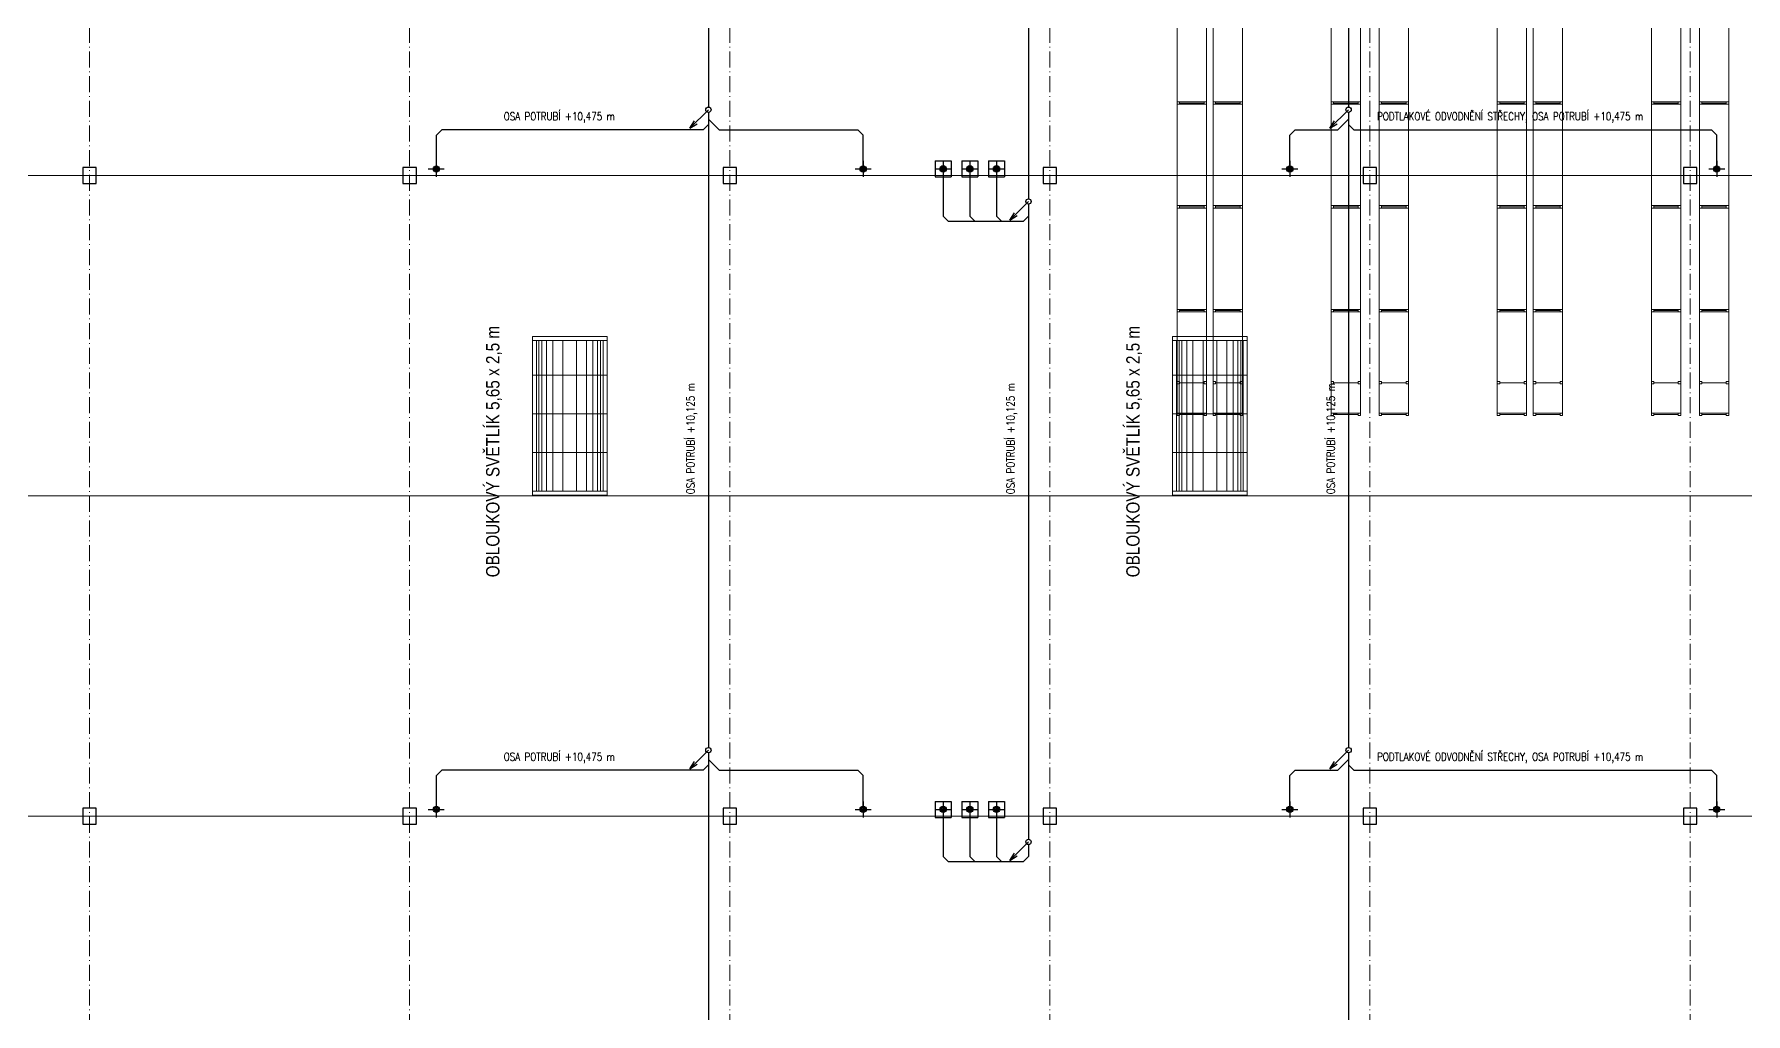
# Model space of a CAD drawing. Header units: millimetres. Extents: x 325046 to 1268204, y 1875583 to 2761998.
# Drawn here: x 800004 to 864169, y 1948828 to 1985536 of the extents above; entities that cross this region are included whole.
import ezdxf

# ---------------------------------------------------------------- set-up
doc = ezdxf.new("R2010")
doc.units = ezdxf.units.MM
doc.header["$LTSCALE"] = 100
for name, pattern in [('ACAD_ISO10W100', [18.5, 12, -3, 0.5, -3]), ('CONTINOUS', [0]), ('SO02_F11anp01$0${ Leader Line}', [0]), ('ČÁRKOVANÁ', [19.05, 12.7, -6.35])]:
    doc.linetypes.add(name, pattern=pattern)
for name, color, linetype, lineweight in [('A_KCE.tence', 7, 'Continuous', 13), ('Objekty - osy', 5, 'ACAD_ISO10W100', 20), ('OBVODOVÝ PLÁŠŤ', 2, 'Continuous', 9), ('TENKÉ', 9, 'Continuous', 9)]:
    doc.layers.add(name, color=color, linetype=linetype, lineweight=lineweight)
for name, color, linetype, lineweight, true_color in [('Korabek-bezp_vtoky_text', 7, 'CONTINOUS', 0, 0x6b50af), ('Korabek-bezp_vtoky_trasy', 7, 'CONTINOUS', 30, 0x9d626f), ('Korabek-text', 7, 'Continuous', 0, 0x7a7a7a), ('Korabek-trasy', 7, 'Continuous', 30, 0x7478c3), ('Korabek-vpuste', 7, 'Continuous', 30, 0x6f7ceb), ('TECH - regaly', 7, 'Continuous', 9, 0xa98b7e)]:
    doc.layers.add(name, color=color, linetype=linetype, lineweight=lineweight, true_color=true_color)
doc.layers.add('POPIS', color=7, linetype='Continuous')
doc.layers.add('ŽB- SLOUPY', color=3, linetype='Continuous')
doc.styles.add('ARIAL NARROW', font='ARIALN.TTF')
doc.styles.add('ROMANS', font='romans.shx', dxfattribs={"width": 0.8})

# ---------------------------------------------------------------- blocks, each defined once
blk = doc.blocks.new('Regal_21poli')
at = {"layer": 'TECH - regaly', "color": 5}
for p, q in [((1133658, 2557578), (1133658, 2557668)), ((1133658, 2557668), (1133748, 2557668)), ((1133748, 2557668), (1133748, 2557578)), ((1134668, 2557578), (1134668, 2557668)), ((1134668, 2557668), (1134758, 2557668)), ((1134758, 2557668), (1134758, 2557578)), ((1133748, 2557578), (1133658, 2557578)), ((1133748, 2557623), (1134668, 2557623)), ((1134758, 2557578), (1134668, 2557578)), ((1133658, 2553688), (1133658, 2553778)), ((1133658, 2553778), (1133748, 2553778)), ((1133748, 2553688), (1133658, 2553688)), ((1133748, 2553778), (1133748, 2553688)), ((1133748, 2553733), (1134668, 2553733)), ((1134668, 2553688), (1134668, 2553778)), ((1134668, 2553778), (1134758, 2553778)), ((1134758, 2553688), (1134668, 2553688)), ((1134758, 2553778), (1134758, 2553688)), ((1133658, 2549798), (1133658, 2549888)), ((1133658, 2549888), (1133748, 2549888)), ((1133748, 2549798), (1133658, 2549798)), ((1133748, 2549888), (1133748, 2549798)), ((1133748, 2549843), (1134668, 2549843)), ((1134668, 2549798), (1134668, 2549888)), ((1134668, 2549888), (1134758, 2549888)), ((1134758, 2549798), (1134668, 2549798)), ((1134758, 2549888), (1134758, 2549798)), ((1133658, 2545908), (1133658, 2545998)), ((1133658, 2545998), (1133748, 2545998)), ((1133748, 2545908), (1133658, 2545908)), ((1133748, 2545998), (1133748, 2545908)), ((1133748, 2545953), (1134668, 2545953)), ((1134668, 2545908), (1134668, 2545998)), ((1134668, 2545998), (1134758, 2545998)), ((1134758, 2545908), (1134668, 2545908)), ((1134758, 2545998), (1134758, 2545908)), ((1133658, 2542018), (1133658, 2542108)), ((1133658, 2542108), (1133748, 2542108)), ((1133748, 2542018), (1133658, 2542018)), ((1133748, 2542108), (1133748, 2542018)), ((1133748, 2542063), (1134668, 2542063)), ((1134668, 2542018), (1134668, 2542108)), ((1134668, 2542108), (1134758, 2542108)), ((1134758, 2542018), (1134668, 2542018)), ((1134758, 2542108), (1134758, 2542018)), ((1133658, 2538128), (1133658, 2538218)), ((1133658, 2538218), (1133748, 2538218)), ((1133748, 2538128), (1133658, 2538128)), ((1133748, 2538218), (1133748, 2538128)), ((1133748, 2538173), (1134668, 2538173)), ((1134668, 2538128), (1134668, 2538218)), ((1134668, 2538218), (1134758, 2538218)), ((1134758, 2538128), (1134668, 2538128)), ((1134758, 2538218), (1134758, 2538128)), ((1133658, 2534238), (1133658, 2534328)), ((1133658, 2534328), (1133748, 2534328)), ((1133748, 2534238), (1133658, 2534238)), ((1133748, 2534328), (1133748, 2534238)), ((1133748, 2534283), (1134668, 2534283)), ((1134668, 2534238), (1134668, 2534328)), ((1134668, 2534328), (1134758, 2534328)), ((1134758, 2534238), (1134668, 2534238)), ((1134758, 2534328), (1134758, 2534238)), ((1133658, 2530348), (1133658, 2530438)), ((1133658, 2530438), (1133748, 2530438)), ((1133748, 2530348), (1133658, 2530348)), ((1133748, 2530438), (1133748, 2530348)), ((1133748, 2530393), (1134668, 2530393)), ((1134668, 2530348), (1134668, 2530438)), ((1134668, 2530438), (1134758, 2530438)), ((1134758, 2530348), (1134668, 2530348)), ((1134758, 2530438), (1134758, 2530348)), ((1133658, 2526458), (1133658, 2526548)), ((1133658, 2526548), (1133748, 2526548)), ((1133748, 2526458), (1133658, 2526458)), ((1133748, 2526548), (1133748, 2526458)), ((1133748, 2526503), (1134668, 2526503)), ((1134668, 2526458), (1134668, 2526548)), ((1134668, 2526548), (1134758, 2526548)), ((1134758, 2526458), (1134668, 2526458)), ((1134758, 2526548), (1134758, 2526458)), ((1133658, 2522568), (1133658, 2522658)), ((1133658, 2522658), (1133748, 2522658)), ((1133748, 2522568), (1133658, 2522568)), ((1133748, 2522658), (1133748, 2522568)), ((1133748, 2522613), (1134668, 2522613)), ((1134668, 2522568), (1134668, 2522658)), ((1134668, 2522658), (1134758, 2522658)), ((1134758, 2522568), (1134668, 2522568)), ((1134758, 2522658), (1134758, 2522568)), ((1133658, 2518678), (1133658, 2518768)), ((1133658, 2518768), (1133748, 2518768)), ((1133748, 2518678), (1133658, 2518678)), ((1133748, 2518768), (1133748, 2518678)), ((1133748, 2518723), (1134668, 2518723)), ((1134668, 2518678), (1134668, 2518768)), ((1134668, 2518768), (1134758, 2518768)), ((1134758, 2518678), (1134668, 2518678)), ((1134758, 2518768), (1134758, 2518678)), ((1133658, 2514788), (1133658, 2514878)), ((1133658, 2514878), (1133748, 2514878)), ((1133748, 2514788), (1133658, 2514788)), ((1133748, 2514878), (1133748, 2514788)), ((1133748, 2514833), (1134668, 2514833)), ((1134668, 2514788), (1134668, 2514878)), ((1134668, 2514878), (1134758, 2514878)), ((1134758, 2514788), (1134668, 2514788)), ((1134758, 2514878), (1134758, 2514788)), ((1133658, 2510898), (1133658, 2510988)), ((1133658, 2510988), (1133748, 2510988)), ((1133748, 2510898), (1133658, 2510898)), ((1133748, 2510988), (1133748, 2510898)), ((1133748, 2510943), (1134668, 2510943)), ((1134668, 2510898), (1134668, 2510988)), ((1134668, 2510988), (1134758, 2510988)), ((1134758, 2510898), (1134668, 2510898)), ((1134758, 2510988), (1134758, 2510898)), ((1133658, 2507008), (1133658, 2507098)), ((1133658, 2507098), (1133748, 2507098)), ((1133748, 2507008), (1133658, 2507008)), ((1133748, 2507098), (1133748, 2507008)), ((1133748, 2507053), (1134668, 2507053)), ((1134668, 2507008), (1134668, 2507098)), ((1134668, 2507098), (1134758, 2507098)), ((1134758, 2507008), (1134668, 2507008)), ((1134758, 2507098), (1134758, 2507008)), ((1133658, 2503118), (1133658, 2503208)), ((1133658, 2503208), (1133748, 2503208)), ((1133748, 2503118), (1133658, 2503118)), ((1133748, 2503208), (1133748, 2503118)), ((1133748, 2503163), (1134668, 2503163)), ((1134668, 2503118), (1134668, 2503208)), ((1134668, 2503208), (1134758, 2503208)), ((1134758, 2503118), (1134668, 2503118)), ((1134758, 2503208), (1134758, 2503118)), ((1133658, 2499228), (1133658, 2499318)), ((1133658, 2499318), (1133748, 2499318)), ((1133748, 2499318), (1133748, 2499228)), ((1133748, 2499273), (1134668, 2499273)), ((1134668, 2499228), (1134668, 2499318)), ((1134668, 2499318), (1134758, 2499318)), ((1134758, 2499318), (1134758, 2499228)), ((1133748, 2499228), (1133658, 2499228)), ((1134758, 2499228), (1134668, 2499228)), ((1133658, 2495338), (1133658, 2495428)), ((1133658, 2495428), (1133748, 2495428)), ((1133748, 2495428), (1133748, 2495338)), ((1134668, 2495338), (1134668, 2495428)), ((1134668, 2495428), (1134758, 2495428)), ((1134758, 2495428), (1134758, 2495338)), ((1133748, 2495338), (1133658, 2495338)), ((1133748, 2495383), (1134668, 2495383)), ((1134758, 2495338), (1134668, 2495338)), ((1133658, 2491448), (1133658, 2491538)), ((1133658, 2491538), (1133748, 2491538)), ((1133748, 2491448), (1133658, 2491448)), ((1133748, 2491538), (1133748, 2491448)), ((1133748, 2491493), (1134668, 2491493)), ((1134668, 2491448), (1134668, 2491538)), ((1134668, 2491538), (1134758, 2491538)), ((1134758, 2491448), (1134668, 2491448)), ((1134758, 2491538), (1134758, 2491448)), ((1133658, 2487558), (1133658, 2487648)), ((1133658, 2487648), (1133748, 2487648)), ((1133748, 2487558), (1133658, 2487558)), ((1133748, 2487648), (1133748, 2487558)), ((1133748, 2487603), (1134668, 2487603)), ((1134668, 2487558), (1134668, 2487648)), ((1134668, 2487648), (1134758, 2487648)), ((1134758, 2487558), (1134668, 2487558)), ((1134758, 2487648), (1134758, 2487558)), ((1133658, 2483668), (1133658, 2483758)), ((1133658, 2483758), (1133748, 2483758)), ((1133748, 2483668), (1133658, 2483668)), ((1133748, 2483758), (1133748, 2483668)), ((1133748, 2483713), (1134668, 2483713)), ((1134668, 2483668), (1134668, 2483758)), ((1134668, 2483758), (1134758, 2483758)), ((1134758, 2483668), (1134668, 2483668)), ((1134758, 2483758), (1134758, 2483668)), ((1133658, 2479778), (1133658, 2479868)), ((1133658, 2479868), (1133748, 2479868)), ((1133748, 2479778), (1133658, 2479778)), ((1133748, 2479868), (1133748, 2479778)), ((1133748, 2479823), (1134668, 2479823)), ((1134668, 2479778), (1134668, 2479868)), ((1134668, 2479868), (1134758, 2479868)), ((1134758, 2479778), (1134668, 2479778)), ((1134758, 2479868), (1134758, 2479778)), ((1133658, 2475888), (1133658, 2475978)), ((1133658, 2475978), (1133748, 2475978)), ((1133748, 2475888), (1133658, 2475888)), ((1133748, 2475978), (1133748, 2475888)), ((1133748, 2475933), (1134668, 2475933)), ((1134668, 2475888), (1134668, 2475978)), ((1134668, 2475978), (1134758, 2475978)), ((1134758, 2475888), (1134668, 2475888)), ((1134758, 2475978), (1134758, 2475888))]:
    blk.add_line(p, q, dxfattribs=at)
at = {"layer": 'TECH - regaly'}
for points in [[(1133658, 2557578), (1134758, 2557578), (1134758, 2553778), (1133658, 2553778)], [(1133658, 2553688), (1134758, 2553688), (1134758, 2549888), (1133658, 2549888)], [(1133658, 2549798), (1134758, 2549798), (1134758, 2545998), (1133658, 2545998)], [(1133658, 2545908), (1134758, 2545908), (1134758, 2542108), (1133658, 2542108)], [(1133658, 2542018), (1134758, 2542018), (1134758, 2538218), (1133658, 2538218)], [(1133658, 2538128), (1134758, 2538128), (1134758, 2534328), (1133658, 2534328)], [(1133658, 2534238), (1134758, 2534238), (1134758, 2530438), (1133658, 2530438)], [(1133658, 2530348), (1134758, 2530348), (1134758, 2526548), (1133658, 2526548)], [(1133658, 2526458), (1134758, 2526458), (1134758, 2522658), (1133658, 2522658)], [(1133658, 2522568), (1134758, 2522568), (1134758, 2518768), (1133658, 2518768)], [(1133658, 2518678), (1134758, 2518678), (1134758, 2514878), (1133658, 2514878)], [(1133658, 2514788), (1134758, 2514788), (1134758, 2510988), (1133658, 2510988)], [(1133658, 2510898), (1134758, 2510898), (1134758, 2507098), (1133658, 2507098)], [(1133658, 2507008), (1134758, 2507008), (1134758, 2503208), (1133658, 2503208)], [(1133658, 2503118), (1134758, 2503118), (1134758, 2499318), (1133658, 2499318)], [(1133658, 2499228), (1134758, 2499228), (1134758, 2495428), (1133658, 2495428)], [(1133658, 2495338), (1134758, 2495338), (1134758, 2491538), (1133658, 2491538)], [(1133658, 2491448), (1134758, 2491448), (1134758, 2487648), (1133658, 2487648)], [(1133658, 2487558), (1134758, 2487558), (1134758, 2483758), (1133658, 2483758)], [(1133658, 2483668), (1134758, 2483668), (1134758, 2479868), (1133658, 2479868)], [(1133658, 2479778), (1134758, 2479778), (1134758, 2475978), (1133658, 2475978)]]:
    blk.add_lwpolyline(points, close=True, dxfattribs=at)
blk = doc.blocks.new('vpust_tučně')
at = {"layer": 'Korabek-vpuste'}
for p, q in [((52.896, 90.921), (53.396, 90.921)), ((53.146, 90.671), (53.146, 91.171))]:
    blk.add_line(p, q, dxfattribs=at)
for radius in [0.1, 0.075, 0.05]:
    blk.add_circle((53.146, 90.921), radius, dxfattribs=at)
blk = doc.blocks.new('vtok')
at = {"layer": 'Korabek-bezp_vtoky_trasy', "linetype": 'ByBlock'}
for p, q in [((300, 300), (-300, 300)), ((-300, 300), (-300, -300)), ((300, 0), (-300, 0)), ((0, 300), (0, -300)), ((300, 300), (300, -300)), ((300, -300), (-300, -300))]:
    blk.add_line(p, q, dxfattribs=at)
for radius in [120, 90, 60]:
    blk.add_circle((0, 0), radius, dxfattribs=at)
blk = doc.blocks.new('A$C73023567')
at = {"layer": 'Korabek-bezp_vtoky_trasy'}
for p, q in [((131475, 124395.3), (131475, 99975.1)), ((128275, 101095.6), (128275, 99325.9)), ((129275, 101095.6), (129275, 99325.9)), ((130275, 101095.6), (130275, 99325.9)), ((131475.2, 99875.1), (130777.9, 99177.8)), ((131475, 99775.1), (131475, 75975.1)), ((128475.3, 99125.6), (128275, 99325.9)), ((131274.7, 99125.6), (128475.3, 99125.6)), ((129475.3, 99125.6), (129275, 99325.9)), ((130475.3, 99125.6), (130275, 99325.9)), ((130777.9, 99177.8), (130948.6, 99452.4)), ((130777.9, 99177.8), (131052.5, 99348.5)), ((131274.7, 99125.6), (131475, 99325.9)), ((128275, 77095.6), (128275, 75325.9)), ((129275, 77095.6), (129275, 75325.9)), ((130275, 77095.6), (130275, 75325.9)), ((131475.2, 75875.1), (130777.9, 75177.8)), ((131475, 75775.1), (131475, 75325.9)), ((128475.3, 75125.6), (128275, 75325.9)), ((131274.7, 75125.6), (128475.3, 75125.6)), ((129475.3, 75125.6), (129275, 75325.9)), ((130475.3, 75125.6), (130275, 75325.9)), ((130777.9, 75177.8), (130948.6, 75452.4)), ((130777.9, 75177.8), (131052.5, 75348.5)), ((131274.7, 75125.6), (131475, 75325.9))]:
    blk.add_line(p, q, dxfattribs=at)
for centre in [(131475.2, 99875.1), (131475.2, 75875.1)]:
    blk.add_circle(centre, 100, dxfattribs=at)
at = {"layer": 'Korabek-trasy'}
for p, q in [((119475, 122275.6), (119475, 103415.6)), ((143475, 122275.6), (143475, 103415.6)), ((119475, 103315.6), (118777.7, 102618.2)), ((143475, 103315.6), (142777.7, 102618.2)), ((118777.7, 102618.2), (118948.4, 102892.8)), ((118777.7, 102618.2), (119052.3, 102788.9)), ((119475, 102765.9), (119274.7, 102565.6)), ((119475, 103215.6), (119475, 79415.6)), ((119475, 102966.2), (119875.7, 102565.6)), ((142777.7, 102618.2), (142948.4, 102892.8)), ((142777.7, 102618.2), (143052.3, 102788.9)), ((143475, 102966.2), (143074.3, 102565.6)), ((143475, 103215.6), (143475, 79415.6)), ((143475, 102765.9), (143675.3, 102565.6)), ((109475.3, 102565.6), (109275, 102365.2)), ((109275, 101095.6), (109275, 102365.2)), ((119274.7, 102565.6), (109475.3, 102565.6)), ((119875.7, 102565.6), (125074.7, 102565.6)), ((125074.7, 102565.6), (125275, 102365.2)), ((125275, 101095.6), (125275, 102365.2)), ((141475.3, 102565.6), (141275, 102365.2)), ((141275, 101095.6), (141275, 102365.2)), ((141475.3, 102565.6), (143074.3, 102565.6)), ((143675.3, 102565.6), (157074.7, 102565.6)), ((157074.7, 102565.6), (157275, 102365.2)), ((157275, 101095.6), (157275, 102365.2)), ((119475, 79315.6), (118777.7, 78618.2)), ((119475, 79215.6), (119475, 55415.6)), ((119475, 78966.2), (119875.7, 78565.6)), ((143475, 79315.6), (142777.7, 78618.2)), ((143475, 78966.2), (143074.3, 78565.6)), ((143475, 79215.6), (143475, 55415.6)), ((109475.3, 78565.6), (109275, 78365.2)), ((109275, 77095.6), (109275, 78365.2)), ((119274.7, 78565.6), (109475.3, 78565.6)), ((118777.7, 78618.2), (118948.4, 78892.8)), ((118777.7, 78618.2), (119052.3, 78788.9)), ((119475, 78765.9), (119274.7, 78565.6)), ((119875.7, 78565.6), (125074.7, 78565.6)), ((125074.7, 78565.6), (125275, 78365.2)), ((125275, 77095.6), (125275, 78365.2)), ((141475.3, 78565.6), (141275, 78365.2)), ((141275, 77095.6), (141275, 78365.2)), ((141475.3, 78565.6), (143074.3, 78565.6)), ((142777.7, 78618.2), (142948.4, 78892.8)), ((142777.7, 78618.2), (143052.3, 78788.9)), ((143475, 78765.9), (143675.3, 78565.6)), ((143675.3, 78565.6), (157074.7, 78565.6)), ((157074.7, 78565.6), (157275, 78365.2)), ((157275, 77095.6), (157275, 78365.2))]:
    blk.add_line(p, q, dxfattribs=at)
for centre in [(119475, 103315.6), (143475, 103315.6), (119475, 79315.6), (143475, 79315.6)]:
    blk.add_circle(centre, 100, dxfattribs=at)
at = {"layer": 'Korabek-bezp_vtoky_trasy', "rotation": 89.99999999130051}
for p in [(128275, 101095.6), (129275, 101095.6), (130275, 101095.6), (128275, 77095.6), (129275, 77095.6), (130275, 77095.6)]:
    blk.add_blockref('vtok', p, dxfattribs=at)
at = {"layer": 'Korabek-vpuste', "xscale": 1200, "yscale": 1200, "zscale": 1200, "rotation": 269.9999999927888}
for p in [(169.4, 164870.4), (16169.4, 164870.4), (32169.4, 164870.4), (48169.4, 164870.4), (169.4, 140870.4), (16169.4, 140870.4), (32169.4, 140870.4), (48169.4, 140870.4)]:
    blk.add_blockref('vpust_tučně', p, dxfattribs=at)
at = {"layer": 'Korabek-bezp_vtoky_text', "insert": (131044.8, 88901.8), "char_height": 300, "width": 28411.347, "attachment_point": 7, "rotation": 90, "style": 'ROMANS'}
blk.add_mtext('OSA POTRUBÍ +10,125 m', dxfattribs=at)
at = {"layer": 'Korabek-text', "char_height": 300, "width": 28411.347, "attachment_point": 7, "style": 'ROMANS'}
for s, insert, rotation in [('OSA POTRUBÍ +10,475 m', (111799.6, 102827), 0), ('PODTLAKOVÉ ODVODNĚNÍ STŘECHY, OSA POTRUBÍ +10,475 m', (144542.9, 102827), 0), ('OSA POTRUBÍ +10,125 m', (119048.2, 88901.8), 90), ('OSA POTRUBÍ +10,125 m', (143048.2, 88901.8), 90), ('OSA POTRUBÍ +10,475 m', (111799.6, 78827), 0), ('PODTLAKOVÉ ODVODNĚNÍ STŘECHY, OSA POTRUBÍ +10,475 m', (144542.9, 78827), 0)]:
    blk.add_mtext(s, dxfattribs=dict(at, insert=insert, rotation=rotation))
blk = doc.blocks.new('A$C731641DB')
at = {"layer": 'TENKÉ'}
for p, q in [((0, 5800), (2800, 5800)), ((0, 4500), (2800, 4500)), ((0, 3050), (2800, 3050)), ((0, 1600), (2800, 1600)), ((0, 150), (2800, 150))]:
    blk.add_line(p, q, dxfattribs=at)
at = {"layer": 'TENKÉ', "color": 8}
for p, q in [((243, 150), (243, 5800)), ((353, 150), (353, 5800)), ((532, 150), (532, 5800)), ((767, 150), (767, 5800)), ((1143, 150), (1143, 5800)), ((1657, 150), (1657, 5800)), ((2033, 150), (2033, 5800)), ((2268, 150), (2268, 5800)), ((2447, 150), (2447, 5800)), ((2557, 150), (2557, 5800))]:
    blk.add_line(p, q, dxfattribs=at)
at = {"layer": 'TENKÉ'}
blk.add_lwpolyline([(0, 0), (2800, 0), (2800, 5950), (0, 5950)], close=True, dxfattribs=at)
at = {"layer": 'TENKÉ', "linetype": 'ČÁRKOVANÁ', "ltscale": 20}
blk.add_lwpolyline([(150, 150), (2650, 150), (2650, 5800), (150, 5800)], close=True, dxfattribs=at)

msp = doc.modelspace()

# ---------------------------------------------------------------- linework, layer by layer
at = {"layer": 'A_KCE.tence'}
msp.add_line((705803.7, 1968237.8), (1078353.7, 1968237.8), dxfattribs=at)
at = {"layer": 'Objekty - osy', "ltscale": 0.5}
for points in [[(802078.7, 2005237.8), (802078.7, 1883237.8)], [(814078.7, 2005237.8), (814078.7, 1883237.8)], [(826078.7, 2005237.8), (826078.7, 1883237.8)], [(838078.7, 2005237.8), (838078.7, 1883237.8)], [(850078.7, 2005237.8), (850078.7, 1883237.8)], [(862078.7, 2005237.8), (862078.7, 1883237.8)], [(705078.7, 1980237.8), (1079078.7, 1980237.8)], [(705078.7, 1956237.8), (1079078.7, 1956237.8)]]:
    msp.add_lwpolyline(points, dxfattribs=at)
at = {"layer": 'OBVODOVÝ PLÁŠŤ', "ltscale": 100}
for p, q in [((705803.7, 1980237.8), (1078353.7, 1980237.8)), ((705803.7, 1956237.8), (1018328.7, 1956237.8))]:
    msp.add_line(p, q, dxfattribs=at)
at = {"layer": 'TECH - regaly', "color": 5}
for p, q in [((842853.7, 1972522.7), (842853.7, 1972432.7)), ((842943.7, 1972522.7), (842853.7, 1972522.7)), ((842943.7, 1972432.7), (842943.7, 1972522.7)), ((842943.7, 1972477.7), (843863.7, 1972477.7)), ((843863.7, 1972522.7), (843863.7, 1972432.7)), ((843953.7, 1972522.7), (843863.7, 1972522.7)), ((843953.7, 1972432.7), (843953.7, 1972522.7)), ((844203.7, 1972522.7), (844203.7, 1972432.7)), ((844293.7, 1972522.7), (844203.7, 1972522.7)), ((844293.7, 1972432.7), (844293.7, 1972522.7)), ((844293.7, 1972477.7), (845213.7, 1972477.7)), ((845213.7, 1972522.7), (845213.7, 1972432.7)), ((845303.7, 1972522.7), (845213.7, 1972522.7)), ((845303.7, 1972432.7), (845303.7, 1972522.7)), ((848628.7, 1972522.7), (848628.7, 1972432.7)), ((848718.7, 1972522.7), (848628.7, 1972522.7)), ((848718.7, 1972432.7), (848718.7, 1972522.7)), ((848718.7, 1972477.7), (849638.7, 1972477.7)), ((849638.7, 1972522.7), (849638.7, 1972432.7)), ((849728.7, 1972522.7), (849638.7, 1972522.7)), ((849728.7, 1972432.7), (849728.7, 1972522.7)), ((850428.7, 1972522.7), (850428.7, 1972432.7)), ((850518.7, 1972522.7), (850428.7, 1972522.7)), ((850518.7, 1972432.7), (850518.7, 1972522.7)), ((850518.7, 1972477.7), (851438.7, 1972477.7)), ((851438.7, 1972522.7), (851438.7, 1972432.7)), ((851528.7, 1972522.7), (851438.7, 1972522.7)), ((851528.7, 1972432.7), (851528.7, 1972522.7)), ((854853.7, 1972522.7), (854853.7, 1972432.7)), ((854943.7, 1972522.7), (854853.7, 1972522.7)), ((854943.7, 1972432.7), (854943.7, 1972522.7)), ((854943.7, 1972477.7), (855863.7, 1972477.7)), ((855863.7, 1972522.7), (855863.7, 1972432.7)), ((855953.7, 1972522.7), (855863.7, 1972522.7)), ((855953.7, 1972432.7), (855953.7, 1972522.7)), ((856203.7, 1972522.7), (856203.7, 1972432.7)), ((856293.7, 1972522.7), (856203.7, 1972522.7)), ((856293.7, 1972432.7), (856293.7, 1972522.7)), ((856293.7, 1972477.7), (857213.7, 1972477.7)), ((857213.7, 1972522.7), (857213.7, 1972432.7)), ((857303.7, 1972522.7), (857213.7, 1972522.7)), ((857303.7, 1972432.7), (857303.7, 1972522.7)), ((860628.7, 1972522.7), (860628.7, 1972432.7)), ((860718.7, 1972522.7), (860628.7, 1972522.7)), ((860718.7, 1972432.7), (860718.7, 1972522.7)), ((860718.7, 1972477.7), (861638.7, 1972477.7)), ((861638.7, 1972522.7), (861638.7, 1972432.7)), ((861728.7, 1972522.7), (861638.7, 1972522.7)), ((861728.7, 1972432.7), (861728.7, 1972522.7)), ((862428.7, 1972522.7), (862428.7, 1972432.7)), ((862518.7, 1972522.7), (862428.7, 1972522.7)), ((862518.7, 1972432.7), (862518.7, 1972522.7)), ((862518.7, 1972477.7), (863438.7, 1972477.7)), ((863438.7, 1972522.7), (863438.7, 1972432.7)), ((863528.7, 1972522.7), (863438.7, 1972522.7)), ((863528.7, 1972432.7), (863528.7, 1972522.7)), ((842853.7, 1972432.7), (842943.7, 1972432.7)), ((843863.7, 1972432.7), (843953.7, 1972432.7)), ((844203.7, 1972432.7), (844293.7, 1972432.7)), ((845213.7, 1972432.7), (845303.7, 1972432.7)), ((848628.7, 1972432.7), (848718.7, 1972432.7)), ((849638.7, 1972432.7), (849728.7, 1972432.7)), ((850428.7, 1972432.7), (850518.7, 1972432.7)), ((851438.7, 1972432.7), (851528.7, 1972432.7)), ((854853.7, 1972432.7), (854943.7, 1972432.7)), ((855863.7, 1972432.7), (855953.7, 1972432.7)), ((856203.7, 1972432.7), (856293.7, 1972432.7)), ((857213.7, 1972432.7), (857303.7, 1972432.7)), ((860628.7, 1972432.7), (860718.7, 1972432.7)), ((861638.7, 1972432.7), (861728.7, 1972432.7)), ((862428.7, 1972432.7), (862518.7, 1972432.7)), ((863438.7, 1972432.7), (863528.7, 1972432.7))]:
    msp.add_line(p, q, dxfattribs=at)
at = {"layer": 'ŽB- SLOUPY'}
for points in [[(801828.7, 1979937.8), (802328.7, 1979937.8), (802328.7, 1980537.8), (801828.7, 1980537.8)], [(813828.7, 1979937.8), (814328.7, 1979937.8), (814328.7, 1980537.8), (813828.7, 1980537.8)], [(825828.7, 1979937.8), (826328.7, 1979937.8), (826328.7, 1980537.8), (825828.7, 1980537.8)], [(837828.7, 1979937.8), (838328.7, 1979937.8), (838328.7, 1980537.8), (837828.7, 1980537.8)], [(849828.7, 1979937.8), (850328.7, 1979937.8), (850328.7, 1980537.8), (849828.7, 1980537.8)], [(861828.7, 1979937.8), (862328.7, 1979937.8), (862328.7, 1980537.8), (861828.7, 1980537.8)], [(801828.7, 1955937.8), (802328.7, 1955937.8), (802328.7, 1956537.8), (801828.7, 1956537.8)], [(813828.7, 1955937.8), (814328.7, 1955937.8), (814328.7, 1956537.8), (813828.7, 1956537.8)], [(825828.7, 1955937.8), (826328.7, 1955937.8), (826328.7, 1956537.8), (825828.7, 1956537.8)], [(837828.7, 1955937.8), (838328.7, 1955937.8), (838328.7, 1956537.8), (837828.7, 1956537.8)], [(849828.7, 1955937.8), (850328.7, 1955937.8), (850328.7, 1956537.8), (849828.7, 1956537.8)], [(861828.7, 1955937.8), (862328.7, 1955937.8), (862328.7, 1956537.8), (861828.7, 1956537.8)]]:
    msp.add_lwpolyline(points, close=True, dxfattribs=at)

# ---------------------------------------------------------------- block references
at = {"layer": 'Korabek-trasy', "linetype": 'SO02_F11anp01$0${ Leader Line}'}
msp.add_blockref('A$C73023567', (705803.7, 1879392.2), dxfattribs=at)
at = {"layer": 'TECH - regaly'}
for p in [(-290804.2, -504645.2), (-289454.2, -504645.2), (-285029.2, -504645.2), (-283229.2, -504645.2), (-278804.2, -504645.2), (-277454.2, -504645.2), (-273029.2, -504645.2), (-271229.2, -504645.2)]:
    msp.add_blockref('Regal_21poli', p, dxfattribs=at)
at = {"layer": 'TENKÉ', "linetype": 'ByBlock', "ltscale": 100}
for p in [(818678.7, 1968262.8), (842678.7, 1968262.8)]:
    msp.add_blockref('A$C731641DB', p, dxfattribs=at)

# ---------------------------------------------------------------- texts
at = {"layer": 'POPIS', "linetype": 'ByBlock', "lineweight": 18, "char_height": 500, "width": 9505.374, "attachment_point": 9, "rotation": 90, "style": 'ARIAL NARROW'}
for insert in [(817537.6, 1974608), (841537.6, 1974608)]:
    msp.add_mtext('OBLOUKOVÝ SVĚTLÍK 5,65 x 2,5 m', dxfattribs=dict(at, insert=insert))

doc.saveas('drawing.dxf')
